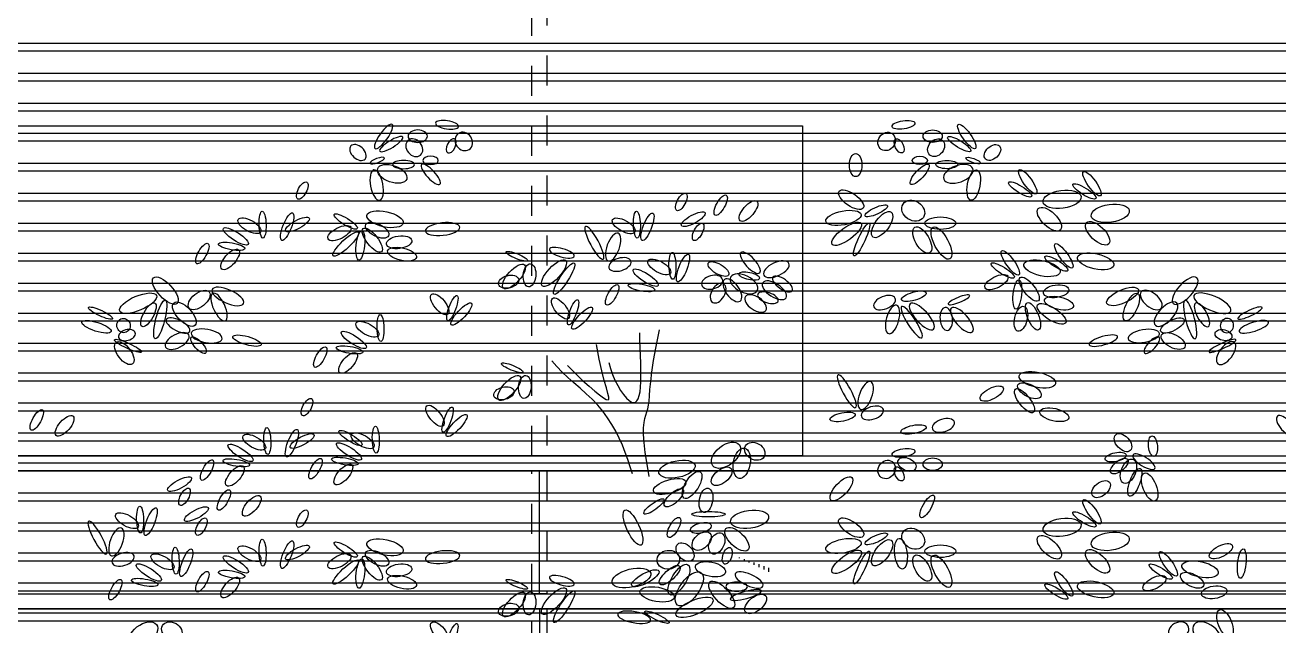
# Model space of a CAD drawing. Header units: millimetres. Extents: x 2056 to 4470, y 1400 to 3101.
# Drawn here: x 2090.601 to 2094.779, y 1446.76 to 1448.763 of the extents above; entities that cross this region are included whole.
import ezdxf

# ---------------------------------------------------------------- set-up
doc = ezdxf.new("R2010")
doc.units = ezdxf.units.MM
doc.linetypes.add('DOT', pattern=[0.25, 0, -0.25])
for name, color, linetype in [('A-251', 251, 'Continuous'), ('A-252', 252, 'Continuous'), ('A-253', 253, 'Continuous'), ('A-ANNO-GLAZ', 124, 'Continuous'), ('A-GLAZ', 5, 'Continuous'), ('A-LDSP-TREE', 74, 'Continuous')]:
    doc.layers.add(name, color=color, linetype=linetype)

# ---------------------------------------------------------------- blocks, each defined once
blk = doc.blocks.new('E4', base_point=(655.182746, 222.149869))
blk.add_circle((656.700527, 222.149869), 1.51778)
blk = doc.blocks.new('TROPI')
for p, q in [((0.6952, 9.5133), (0.6952, 9.5157)), ((0.7186, 9.5023), (0.7186, 9.5076)), ((0.7421, 9.4913), (0.7421, 9.4995)), ((0.7655, 9.4803), (0.7655, 9.4914)), ((0.7889, 9.4693), (0.7889, 9.4833)), ((0.8124, 9.4583), (0.8124, 9.4752)), ((0.8358, 9.4473), (0.8358, 9.4672))]:
    blk.add_line(p, q)
for points in [[(0.0733, 10.4438), (0.0809, 10.4154), (0.0909, 10.3873), (0.1027, 10.3602), (0.1157, 10.3348), (0.1294, 10.3118), (0.1434, 10.2917), (0.157, 10.2753), (0.1697, 10.2632), (0.1811, 10.2559), (0.1911, 10.2534), (0.1998, 10.2554), (0.2072, 10.2618), (0.2133, 10.2723), (0.2182, 10.2868), (0.2219, 10.3049), (0.2244, 10.3267), (0.2258, 10.3517), (0.2263, 10.3796), (0.2261, 10.41), (0.2253, 10.4426), (0.2242, 10.4768), (0.2229, 10.5124), (0.2217, 10.5489), (0.2207, 10.5859)], [(0.2656, 9.9014), (0.2552, 9.9603), (0.247, 10.0153), (0.2414, 10.0635), (0.2389, 10.1026), (0.239, 10.1337), (0.2412, 10.1582), (0.2448, 10.178), (0.2494, 10.1945), (0.2542, 10.2094), (0.2588, 10.2244), (0.2625, 10.2411), (0.265, 10.261), (0.267, 10.2855), (0.2692, 10.3158), (0.2726, 10.3533), (0.278, 10.3991), (0.2864, 10.4546), (0.2985, 10.521), (0.3153, 10.5996)], [(-0.1226, 10.4301), (-0.0854, 10.3925), (-0.0513, 10.3596), (-0.0207, 10.3314), (0.0061, 10.3081), (0.0289, 10.2899), (0.0474, 10.2768), (0.0613, 10.2691), (0.0703, 10.2668), (0.0742, 10.2702), (0.0736, 10.2802), (0.0692, 10.2977), (0.0617, 10.3236), (0.0518, 10.3588), (0.0401, 10.4043), (0.0274, 10.4611), (0.0143, 10.5301)], [(0.186, 9.9137), (0.1756, 9.9481), (0.1642, 9.9821), (0.1517, 10.0161), (0.1379, 10.0502), (0.1227, 10.084), (0.106, 10.1174), (0.0875, 10.15), (0.0672, 10.1818), (0.0448, 10.2124), (0.0204, 10.2416), (-0.0063, 10.2694), (-0.0345, 10.2959), (-0.0635, 10.3217), (-0.0928, 10.3471), (-0.1215, 10.3726), (-0.1489, 10.3985), (-0.1745, 10.4252), (-0.1973, 10.4533)]]:
    blk.add_lwpolyline(points)
at = {"zscale": 0.01988043750000001}
for p, xscale, yscale, rotation in [((-1.0393, 11.4642), -0.04626700661756251, 0.0130519644688125, 234.5743510000019), ((-0.6426, 11.5682), -0.03620895651450001, 0.01305196446881251, 351.2181460000019), ((1.4216, 11.5682), 0.03620895651450001, 0.01305196446881251, 8.781853999998079), ((1.8182, 11.4642), 0.04626700661756251, 0.0130519644688125, 125.4256489999981), ((-1.0171, 11.4511), -0.04224378260025002, 0.0108766469975625, 211.7133950000019), ((-0.882, 11.5029), -0.03017413042875001, 0.02392861146637501, 129.769402000002), ((-0.882, 11.5225), -0.03017413042875001, 0.01957795664343751, 180.0000000000019), ((-0.6426, 11.5355), -0.03017413042875001, 0.0261039488180625, 123.8077640000019), ((1.4216, 11.5355), 0.03017413042875001, 0.02610394881806251, 236.1922359999981), ((1.6609, 11.5225), 0.03017413042875001, 0.01957795664343751, 179.999999999998), ((1.6609, 11.5029), 0.03017413042875, 0.02392861146637501, 230.230597999998), ((1.7961, 11.4511), 0.04224378260025002, 0.01087664699756251, 148.2866049999981), ((-1.0872, 11.4137), -0.03017413042875, 0.01957795664343751, 317.172459000002), ((-0.6607, 11.5094), -0.02413930434300001, 0.01305196446881251, 63.91514600000195), ((1.4397, 11.5094), 0.02413930434300001, 0.01305196446881251, 296.0848539999981), ((1.8661, 11.4137), 0.03017413042875, 0.01957795664343751, 42.82754099999804), ((-1.063, 11.3942), -0.024139304343, 0.006525992174625002, 199.8223290000018), ((-1.0268, 11.368), 0.04827862856643752, 0.02610394881806251, 340.177671000002), ((-0.8518, 11.3876), -0.03419735444606251, 0.01305196446881251, 1.901316331314217e-12), ((-0.8176, 11.3876), -0.04224378260025002, 0.0130519644688125, 132.760736000002), ((-0.8116, 11.4072), -0.02413930434300001, 0.01305196446881251, 180.0000000000019), ((1.2486, 11.4398), 0.03620895651450002, 0.01957795664343751, 270), ((1.5966, 11.3876), 0.04224378260025, 0.0130519644688125, 227.2392639999981), ((1.5905, 11.4072), 0.02413930434300001, 0.01305196446881251, 179.999999999998), ((1.6308, 11.3876), 0.03419735444606251, 0.01305196446881251, 359.9999999999981), ((1.8058, 11.368), -0.04827862856643751, 0.02610394881806251, 19.82232899999808), ((1.842, 11.3942), 0.024139304343, 0.006525992174625002, 160.1776709999981), ((-1.0449, 11.3615), -0.04827862856643751, 0.01957795664343752, 100.4783160000019), ((1.8239, 11.3615), 0.04827862856643751, 0.01957795664343751, 259.5216839999981), ((2.1082, 11.2486), 0.04626700661756251, 0.0130519644688125, 125.4256489999981), ((2.4142, 11.2391), 0.04626700661756251, 0.0130519644688125, 125.4256489999981), ((-1.3645, 11.3038), 0.03017413042875001, 0.01305196446881251, 242.1470529999981), ((1.2848, 11.1799), 0.04626700661756251, 0.01957795664343752, 145.193839999998), ((2.086, 11.2356), 0.04224378260025002, 0.01087664699756251, 148.2866049999981), ((2.3921, 11.226), 0.04224378260025002, 0.01087664699756251, 148.2866049999981), ((0.4398, 11.2495), 0.03017413042875001, 0.01305196446881251, 242.1470529999981), ((0.6326, 11.2419), 0.03620895651450001, 0.0130519644688125, 240.976609999998), ((0.7782, 11.2123), 0.04023218053181252, 0.01740261929175001, 229.1334349187653), ((1.4739, 11.1995), 0.038220578463375, 0.030454603641, 326.794293999998), ((2.1404, 11.2091), 0.06034828073793752, 0.02827926628931251, 8.028634999998038), ((-1.5729, 11.0375), 0.04224378260025002, 0.01087664699756251, 91.61601113788166), ((-1.4833, 11.0262), 0.04626700661756251, 0.0130519644688125, 68.75505513788173), ((-1.1244, 11.0825), 0.04224378260025002, 0.01087664699756251, 148.2866049999981), ((-1.0781, 11.1455), 0.05833665878906252, 0.02392861146637501, 347.7961789999981), ((0.2088, 11.0367), 0.04224378260025002, 0.01087664699756251, 91.61601113788166), ((0.2318, 11.0253), 0.04626700661756251, 0.0130519644688125, 68.75505513788173), ((0.5315, 11.1574), 0.04224378260025002, 0.01305196446881251, 208.399807999998), ((1.2747, 11.1494), 0.05632505672062503, 0.02175329399512502, 190.9295669999981), ((1.3994, 11.1908), 0.038220578463375, 0.01087664699756251, 204.2552819999964), ((1.4175, 11.1603), 0.04827862856643751, 0.02175329399512501, 233.792727999998), ((2.1178, 11.1778), 0.04827862856643751, 0.02262342098362501, 316.213825999998), ((2.3699, 11.1422), 0.06034828073793752, 0.02827926628931251, 8.028634999998038), ((-1.5841, 11.0663), 0.04023218053181252, 0.01740261929175001, 150.6767441378817), ((-1.3529, 11.1324), 0.04224378260025002, 0.01305196446881251, 208.399807999998), ((-1.1546, 11.089), 0.04023218053181251, 0.01740261929175, 207.3473379999981), ((-1.0841, 11.102), 0.04023218053181252, 0.01957795664343752, 333.4761320000096), ((-0.6362, 11.0891), -0.05431345465218752, 0.01957795664343751, 6.309894999998103), ((0.1977, 11.0655), 0.04023218053181252, 0.01740261929175001, 150.6767441378817), ((0.5199, 11.1071), 0.03017413042875001, 0.01305196446881251, 242.1470529999981), ((1.2747, 11.1081), 0.05632505672062502, 0.01957795664343752, 216.271166999998), ((1.3129, 11.1081), 0.05632505672062502, 0.01087664699756251, 245.185640999998), ((1.5302, 11.0885), 0.04626700661756252, 0.02175329399512501, 300.0262489999981), ((1.5785, 11.1081), 0.04827862856643751, 0.01957795664343751, 359.9999999999981), ((1.6167, 11.0885), 0.05632505672062502, 0.02175329399512501, 298.031950999998), ((2.3474, 11.1109), 0.04827862856643751, 0.02262342098362501, 316.213825999998), ((-1.6432, 11.0073), 0.04626700661756251, 0.01305196446881251, 147.2117459187653), ((-1.1183, 11.0651), 0.05431345465218752, 0.0130519644688125, 222.827540999998), ((-1.1023, 11.0716), 0.04626700661756251, 0.01305196446881251, 264.1335219999981), ((-1.0962, 11.0825), 0.04626700661756251, 0.01740261929175, 308.1683149999981), ((-0.9856, 11.0085), 0.04023218053181251, 0.01957795664343751, 8.204645999998085), ((0.0465, 10.9367), -0.05833665878906251, 0.0130519644688125, 298.3434654556696), ((0.07, 10.9283), -0.04626700661756253, 0.01957795664343752, 250.0359484556697), ((-1.835, 11.0114), 0.03620895651450001, 0.0130519644688125, 240.976609999998), ((-1.6893, 10.9818), 0.04023218053181252, 0.01740261929175001, 229.1334349187653), ((-1.6589, 10.9869), 0.04224378260025002, 0.0108766469975625, 170.0727019187653), ((-0.9795, 10.9759), 0.0462670066175625, 0.01957795664343751, 347.246730999998), ((-0.0914, 10.9508), -0.04023218053181252, 0.01305196446881251, 344.2461859999981), ((0.7918, 10.8716), -0.04345076372175002, 0.01566236531475, 312.760735999998), ((2.0254, 10.8621), 0.04626700661756251, 0.0130519644688125, 125.4256489999981), ((2.2803, 10.895), 0.04626700661756251, 0.0130519644688125, 125.4256489999981), ((-0.328, 10.9104), 0.04948558980750001, 0.01957795664343751, 228.206041999998), ((-0.3135, 10.9299), 0.03620895651450002, 0.007831182657375, 157.9264499999983), ((-0.1316, 10.9312), 0.0543134546521875, 0.01957795664343751, 227.2392639999981), ((-0.0914, 10.9182), 0.05833665878906252, 0.0130519644688125, 237.1976369999981), ((0.0735, 10.8953), -0.03620895651450001, 0.01957795664343751, 197.0074304556697), ((0.3669, 10.8696), 0.04023218053181252, 0.01740261929175001, 150.6767441378817), ((0.378, 10.8408), 0.04224378260025002, 0.01087664699756251, 91.61601113788166), ((0.4011, 10.8295), 0.04626700661756251, 0.0130519644688125, 68.75505513788173), ((0.6438, 10.8612), 0.03701361722231251, 0.01566236531475, 149.4658719999981), ((0.8111, 10.8612), -0.04345076372175002, 0.02088314712618751, 204.8654449999923), ((2.0033, 10.8491), 0.04224378260025002, 0.01087664699756251, 148.2866049999981), ((2.0495, 10.9121), 0.05833665878906252, 0.02392861146637501, 347.7961789999981), ((2.2582, 10.882), 0.04224378260025002, 0.01087664699756251, 148.2866049999981), ((2.3045, 10.9451), 0.05833665878906252, 0.02392861146637501, 347.7961789999981), ((-2.0943, 10.8478), 0.05471577506587501, 0.02262342098362501, 312.760735999998), ((-0.3557, 10.8413), 0.03258807279131251, 0.01957795664343751, 194.0120239999981), ((-0.299, 10.9143), 0.03620895651450001, 0.01957795664343752, 264.716666999998), ((0.3078, 10.8106), 0.04626700661756251, 0.01305196446881251, 147.2117459187653), ((0.6148, 10.8403), -0.03379503403237502, 0.02088314712618751, 15.12809499999808), ((0.6534, 10.8507), -0.04666932703125001, 0.02610394881806251, 153.4761320000212), ((0.7918, 10.8455), -0.03379503403237501, 0.0104415835033125, 347.7961789999981), ((0.8546, 10.8507), -0.03701361722231251, 0.01566236531475, 144.806496999998), ((1.9731, 10.8556), 0.04023218053181251, 0.01740261929175, 207.3473379999981), ((2.0314, 10.8491), 0.04626700661756251, 0.01740261929175, 308.1683149999981), ((2.8733, 10.8478), -0.05471577506587501, 0.02262342098362501, 47.23926400000198), ((-1.829, 10.7812), 0.04055404481493752, 0.02192730746456251, 219.0434519999981), ((-1.8154, 10.7922), -0.05407204649962506, 0.02070913365675002, 156.1360859999993), ((0.116, 10.8147), 0.03620895651450001, 0.0130519644688125, 240.976609999998), ((0.2921, 10.7902), 0.04224378260025002, 0.0108766469975625, 170.0727019187653), ((0.6196, 10.8194), -0.03379503403237501, 0.02088314712618751, 59.71314499999816), ((0.6245, 10.8403), -0.04184146218656251, 0.02088314712618751, 125.725225999998), ((0.8063, 10.8246), -0.04345076372175002, 0.02088314712618751, 147.0231869999981), ((2.0254, 10.8382), 0.04626700661756251, 0.01305196446881251, 264.1335219999981), ((2.1421, 10.7751), 0.04023218053181251, 0.01957795664343751, 8.204645999998085), ((2.5944, 10.7922), 0.05407204649962505, 0.02070913365675002, 203.8639139999995), ((2.6079, 10.7812), -0.04055404481493752, 0.02192730746456251, 140.9565480000019), ((-2.0798, 10.7643), 0.06276220322006253, 0.02262342098362501, 203.1479289999974), ((-2.038, 10.7417), 0.06276220322006253, 0.01392211133775, 255.4213519999981), ((-1.9978, 10.7277), 0.04827862856643751, 0.02262342098362501, 313.698259999998), ((-1.8121, 10.7739), -0.04731305559750001, 0.01827276616068751, 114.8143589999981), ((-0.6932, 10.6742), 0.04023218053181252, 0.01740261929175001, 128.8906472191145), ((-0.6936, 10.6433), 0.04224378260025002, 0.01087664699756251, 69.8299142191145), ((-0.1185, 10.6544), 0.04023218053181252, 0.01740261929175001, 128.8906472191145), ((-0.1189, 10.6235), 0.04224378260025002, 0.01087664699756251, 69.8299142191145), ((0.7242, 10.7585), -0.03862289887706249, 0.02088314712618751, 145.9465339999981), ((0.7822, 10.7689), -0.03379503403237501, 0.01566236531475, 162.026097999998), ((1.4372, 10.75), -0.03620895651450002, 0.01957795664343751, 21.46632799999785), ((1.4673, 10.7435), 0.04023218053181253, 0.01305196446881251, 15.75381399999804), ((1.6894, 10.7226), -0.03620895651450001, 0.007831182657374999, 202.0735499999976), ((2.1481, 10.7425), 0.0462670066175625, 0.01957795664343751, 347.246730999998), ((2.591, 10.7739), 0.04731305559750001, 0.01827276616068751, 245.1856410000019), ((2.7767, 10.7277), -0.04827862856643752, 0.02262342098362501, 46.301740000002), ((2.8169, 10.7417), -0.06276220322006253, 0.01392211133775, 104.578648000002), ((2.8588, 10.7643), -0.06276220322006253, 0.022623420983625, 156.8520710000032), ((-2.289, 10.6529), 0.0418414621865625, 0.008701309645875, 154.8921570000015), ((-2.0879, 10.7277), 0.0418414621865625, 0.01566236531475, 241.3462139999981), ((-0.6764, 10.6242), 0.04626700661756251, 0.01305196446881251, 46.96895821911455), ((-0.1016, 10.6044), 0.04626700661756251, 0.01305196446881251, 46.96895821911455), ((1.4432, 10.7174), -0.04626700661756253, 0.01957795664343752, 74.49484599999803), ((1.4673, 10.7109), -0.05833665878906252, 0.01305196446881251, 122.8023629999981), ((1.5076, 10.7239), -0.05431345465218753, 0.01957795664343752, 132.7607359999981), ((1.6749, 10.707), -0.03620895651450003, 0.01957795664343751, 95.28333299999812), ((1.7039, 10.703), -0.04948558980750004, 0.01957795664343752, 131.7939579999981), ((2.0495, 10.712), 0.04023218053181252, 0.01957795664343751, 256.4373239999981), ((2.0656, 10.7294), 0.04626700661756251, 0.01740261929175, 292.593763999998), ((2.1139, 10.7185), 0.05230183270331251, 0.01957795664343751, 327.875192999998), ((2.8668, 10.7277), -0.04184146218656252, 0.01566236531475, 118.6537860000019), ((3.068, 10.6529), -0.0418414621865625, 0.008701309645875, 205.1078429999949), ((-2.2955, 10.592), 0.04827862856643751, 0.01392211133775, 162.0260979999981), ((-2.2681, 10.6146), 0.02092074103350001, 0.02262342098362502, 10.60101199999804), ((-1.9218, 10.5923), -0.04119775350075001, 0.01670652565312501, 332.876836999998), ((-1.0228, 10.5731), 0.04023218053181252, 0.01740261929175001, 150.6767441378817), ((-1.0117, 10.5443), 0.04224378260025002, 0.01087664699756251, 91.61601113788166), ((2.7008, 10.5923), 0.04119775350075002, 0.01670652565312501, 27.12316300000196), ((3.0471, 10.6146), -0.02092074103350001, 0.02262342098362501, 349.3989880000019), ((3.0744, 10.592), -0.04827862856643749, 0.01392211133775, 197.9739020000019), ((-2.2604, 10.5642), -0.02703602324981252, 0.01670652565312501, 195.1280949999981), ((-1.9257, 10.5756), -0.04119775350075003, 0.02088314712618751, 27.34733799999807), ((-1.9141, 10.5645), 0.03347316974925003, 0.01252988429962501, 312.760735999998), ((-1.9141, 10.584), -0.04892233725224998, 0.0208831471261875, 169.7831949999981), ((-1.7166, 10.5679), 0.04626700661756251, 0.01305196446881251, 344.0639381608799), ((-1.0819, 10.514), 0.04626700661756251, 0.01305196446881251, 147.2117459187653), ((2.4955, 10.5679), -0.04626700661756253, 0.01305196446881251, 15.93606183912011), ((2.693, 10.584), 0.04892233725225001, 0.02088314712618752, 190.2168050000019), ((2.693, 10.5645), -0.03347316974925002, 0.01252988429962501, 47.239264000002), ((2.7046, 10.5756), 0.04119775350075002, 0.02088314712618751, 332.652662000002), ((3.0393, 10.5642), 0.02703602324981252, 0.01670652565312502, 164.8719050000019), ((-2.272, 10.5405), 0.04248519075281251, 0.02088314712618751, 307.111289999998), ((-2.2797, 10.553), 0.04634748262856252, 0.008353262826562504, 335.51923), ((-1.2737, 10.5182), 0.03620895651450001, 0.0130519644688125, 240.976609999998), ((-1.1281, 10.4886), 0.04023218053181252, 0.01740261929175001, 229.1334349187653), ((-1.0976, 10.4937), 0.04224378260025002, 0.0108766469975625, 170.0727019187653), ((3.0587, 10.553), -0.04634748262856251, 0.008353262826562503, 24.48076999999792), ((3.0509, 10.5405), -0.04248519075281252, 0.02088314712618751, 52.88871000000199), ((-0.3359, 10.3987), 0.03620895651450002, 0.007831182657375, 157.9264499999983), ((-0.3504, 10.3791), 0.04948558980750001, 0.01957795664343751, 228.206041999998), ((1.2485, 10.2297), -0.05833665878906251, 0.0130519644688125, 298.3434654556696), ((2.0271, 10.3809), 0.05833665878906252, 0.02392861146637501, 347.7961789999981), ((-0.3782, 10.31), 0.03258807279131251, 0.01957795664343751, 194.0120239999981), ((-0.3214, 10.383), 0.03620895651450001, 0.01957795664343752, 264.716666999998), ((1.2721, 10.2213), -0.04626700661756253, 0.01957795664343752, 250.0359484556697), ((1.9507, 10.3243), 0.04023218053181251, 0.01740261929175, 207.3473379999981), ((2.009, 10.3178), 0.04626700661756251, 0.01740261929175, 308.1683149999981), ((2.0211, 10.3374), 0.04023218053181252, 0.01957795664343752, 333.4761320000096), ((-1.342, 10.2725), 0.03017413042875001, 0.01305196446881251, 242.1470529999981), ((-2.6231, 10.219), 0.03620895651450001, 0.0130519644688125, 240.976609999998), ((-0.7157, 10.1429), 0.04023218053181252, 0.01740261929175001, 128.8906472191145), ((-0.716, 10.112), 0.04224378260025002, 0.01087664699756251, 69.8299142191145), ((-0.6988, 10.093), 0.04626700661756251, 0.01305196446881251, 46.96895821911455), ((1.246, 10.1972), 0.04023218053181253, 0.01305196446881251, 191.2949164556696), ((1.2756, 10.1883), -0.03620895651450001, 0.01957795664343751, 197.0074304556697), ((2.1257, 10.2112), 0.0462670066175625, 0.01957795664343751, 347.246730999998), ((-2.4774, 10.1893), 0.04023218053181252, 0.01740261929175001, 229.1334349187653), ((1.5839, 10.1376), 0.04023218053181253, 0.01305196446881251, 191.2949164556696), ((1.6135, 10.1287), -0.03620895651450001, 0.01957795664343751, 197.0074304556697), ((3.2563, 10.1893), -0.04023218053181252, 0.01740261929175, 130.8665650812347), ((-1.5616, 10.0351), 0.04023218053181252, 0.01740261929175001, 150.6767441378817), ((-1.5505, 10.0063), 0.04224378260025002, 0.01087664699756251, 91.61601113788166), ((-1.4609, 9.995), 0.04626700661756251, 0.0130519644688125, 68.75505513788173), ((-1.3305, 10.1012), 0.04224378260025002, 0.01305196446881251, 208.399807999998), ((-1.1019, 10.0512), 0.04224378260025002, 0.01087664699756251, 148.2866049999981), ((-1.0453, 10.0419), 0.04023218053181252, 0.01740261929175001, 150.6767441378817), ((-1.0341, 10.0131), 0.04224378260025002, 0.01087664699756251, 91.61601113788166), ((0.6947, 10.0525), 0.05310647353068751, 0.0313247306295, 218.1837589999981), ((2.556, 10.0252), 0.03379503403237501, 0.02088314712618751, 132.7607359999981), ((2.6687, 9.9973), 0.03218575237762501, 0.01392211133775, 95.70898699999802), ((-1.6207, 9.976), 0.04626700661756251, 0.01305196446881251, 147.2117459187653), ((-1.1044, 9.9828), 0.04626700661756251, 0.01305196446881251, 147.2117459187653), ((0.7189, 10.0369), 0.04827862856643751, 0.02610394881806251, 260.163373999998), ((0.7237, 10.0473), 0.03379503403237501, 0.02610394881806251, 330.026235999998), ((1.4216, 10.0057), 0.03620895651450001, 0.01305196446881251, 8.781853999998079), ((-1.8125, 9.9802), 0.03620895651450001, 0.0130519644688125, 240.976609999998), ((-1.6364, 9.9557), 0.04224378260025002, 0.0108766469975625, 170.0727019187653), ((-1.2962, 9.987), 0.03620895651450001, 0.0130519644688125, 240.976609999998), ((-1.1505, 9.9573), 0.04023218053181252, 0.01740261929175001, 229.1334349187653), ((-1.1201, 9.9625), 0.04224378260025002, 0.0108766469975625, 170.0727019187653), ((0.4839, 9.9551), 0.05793433837537502, 0.0261039488180625, 192.2038209999981), ((1.4216, 9.973), 0.03017413042875001, 0.02610394881806251, 236.1922359999981), ((1.4517, 9.9796), 0.03017413042875001, 0.01957795664343752, 333.8240520000067), ((1.6609, 9.96), 0.03017413042875001, 0.01957795664343751, 179.999999999998), ((2.5367, 10.0043), 0.03379503403237501, 0.01392211133775, 191.6389209999981), ((2.5432, 9.9834), 0.033795034032375, 0.01566236531475, 219.3254589999981), ((2.5689, 9.9834), 0.04023218053181252, 0.02262342098362501, 249.0606389999981), ((2.5689, 10.0043), -0.0402321805318125, 0.01392211133775, 148.2866049999981), ((-1.9136, 9.8956), 0.04224378260025002, 0.01305196446881251, 208.399807999998), ((-1.6669, 9.9505), 0.04023218053181252, 0.01740261929175001, 229.1334349187653), ((0.5081, 9.9238), 0.04827862856643751, 0.02088314712618751, 238.346497999998), ((0.6561, 9.9394), 0.03862289887706252, 0.02088314712618751, 219.0434519999981), ((1.2305, 9.8969), 0.0482786285664375, 0.01957795664343751, 227.2392639999981), ((1.4397, 9.9469), 0.02413930434300001, 0.01305196446881251, 296.0848539999981), ((2.6027, 9.9399), 0.04666932703125001, 0.01566236531475, 249.0606389999981), ((2.622, 9.9173), 0.04666932703125002, 0.02088314712618751, 291.619229999998), ((-1.9252, 9.8453), 0.03017413042875001, 0.01305196446881251, 242.1470529999981), ((0.4405, 9.8768), 0.0531064735306875, 0.02088314712618751, 196.4320429999981), ((0.426, 9.8402), 0.03862289887706251, 0.01566236531475, 222.827540999998), ((0.5467, 9.8455), 0.03862289887706251, 0.02088314712618751, 259.5216839999981), ((2.4563, 9.8738), 0.03379503403237501, 0.02088314712618751, 219.4855929999981), ((-1.7324, 9.8378), 0.03620895651450001, 0.0130519644688125, 240.976609999998), ((-1.5867, 9.8081), 0.04023218053181252, 0.01740261929175001, 229.1334349187653), ((0.3359, 9.7932), 0.03862289887706252, 0.0104415835033125, 215.7887719999981), ((1.6187, 9.8121), 0.04023218053181252, 0.0130519644688125, 240.5284399999981), ((2.4142, 9.6766), 0.04626700661756251, 0.0130519644688125, 125.4256489999981), ((-2.1673, 9.6613), 0.04023218053181252, 0.01740261929175001, 150.6767441378817), ((-2.1562, 9.6325), 0.04224378260025002, 0.01087664699756251, 91.61601113788166), ((-2.1331, 9.6212), 0.04626700661756251, 0.0130519644688125, 68.75505513788173), ((-1.8335, 9.7532), 0.04224378260025002, 0.01305196446881251, 208.399807999998), ((-1.3645, 9.7413), 0.03017413042875001, 0.01305196446881251, 242.1470529999981), ((0.15, 9.7415), 0.06034828073793751, 0.01957795664343752, 294.814358999998), ((0.6267, 9.7219), 0.0523018327033125, 0.008701309645875002, 179.999999999998), ((0.6529, 9.6849), 0.06034828073793752, 0.02827926628931251, 8.028634999998038), ((2.3921, 9.6635), 0.04224378260025002, 0.01087664699756251, 148.2866049999981), ((-2.3185, 9.5325), -0.05833665878906251, 0.0130519644688125, 298.3434654556696), ((-1.845, 9.7029), 0.03017413042875001, 0.01305196446881251, 242.1470529999981), ((0.4099, 9.7058), 0.035404315687125, 0.01392211133775, 240.976609999998), ((0.5611, 9.6693), 0.033795034032375, 0.01566236531475, 194.438522999998), ((0.6303, 9.6536), 0.04827862856643751, 0.02262342098362501, 316.213825999998), ((1.2848, 9.6174), 0.04626700661756251, 0.01957795664343752, 145.193839999998), ((1.4739, 9.637), 0.038220578463375, 0.030454603641, 326.794293999998), ((2.1404, 9.6466), 0.06034828073793752, 0.02827926628931251, 8.028634999998038), ((-2.2949, 9.5241), -0.04626700661756253, 0.01957795664343752, 250.0359484556697), ((-1.0781, 9.583), 0.05833665878906252, 0.02392861146637501, 347.7961789999981), ((0.5547, 9.631), 0.03540431568712501, 0.02262342098362501, 223.1433109999981), ((0.611, 9.631), 0.03540431568712502, 0.02262342098362501, 243.9151459999981), ((1.2747, 9.5869), 0.05632505672062503, 0.02175329399512502, 190.9295669999981), ((1.3994, 9.6283), 0.038220578463375, 0.01087664699756251, 204.2552819999964), ((1.4175, 9.5978), 0.04827862856643751, 0.02175329399512501, 233.792727999998), ((2.1178, 9.6153), 0.04827862856643751, 0.02262342098362501, 316.213825999998), ((2.3699, 9.5797), 0.06034828073793752, 0.02827926628931251, 8.028634999998038), ((-2.2914, 9.4911), -0.03620895651450001, 0.01957795664343751, 197.0074304556697), ((-1.9869, 9.4367), 0.04224378260025002, 0.01087664699756251, 91.61601113788166), ((-1.9639, 9.4253), 0.04626700661756251, 0.0130519644688125, 68.75505513788173), ((-1.5841, 9.5038), 0.04023218053181252, 0.01740261929175001, 150.6767441378817), ((-1.5729, 9.475), 0.04224378260025002, 0.01087664699756251, 91.61601113788166), ((-1.4833, 9.4637), 0.04626700661756251, 0.0130519644688125, 68.75505513788173), ((-1.3529, 9.5699), 0.04224378260025002, 0.01305196446881251, 208.399807999998), ((-1.1244, 9.52), 0.04224378260025002, 0.01087664699756251, 148.2866049999981), ((-1.0841, 9.5395), 0.04023218053181252, 0.01957795664343752, 333.4761320000096), ((-0.6362, 9.5266), -0.05431345465218752, 0.01957795664343751, 6.309894999998103), ((0.4099, 9.5109), 0.03540431568712501, 0.02958447665250001, 186.3288949999981), ((0.471, 9.504), 0.03379503403237501, 0.02262342098362501, 132.7607359999981), ((0.6513, 9.5631), 0.0273578875329375, 0.01392211133775, 250.5935989999981), ((1.2747, 9.5456), 0.05632505672062502, 0.01957795664343752, 216.271166999998), ((1.3129, 9.5456), 0.05632505672062502, 0.01087664699756251, 245.185640999998), ((1.4558, 9.6065), 0.04827862856643753, 0.01957795664343752, 276.3955569999981), ((1.5785, 9.5456), 0.04827862856643751, 0.01957795664343751, 359.9999999999981), ((2.3474, 9.5484), 0.04827862856643751, 0.02262342098362501, 316.213825999998), ((2.7777, 9.4281), 0.04626700661756251, 0.0130519644688125, 125.4256489999981), ((3.0414, 9.5739), 0.04023218053181251, 0.01740261929175, 207.3473379999981), ((3.0937, 9.5565), 0.04626700661756251, 0.01305196446881251, 264.1335219999981), ((-2.0572, 9.4064), 0.04626700661756251, 0.01305196446881251, 147.2117459187653), ((-1.9981, 9.4655), 0.04023218053181252, 0.01740261929175001, 150.6767441378817), ((-1.6432, 9.4448), 0.04626700661756251, 0.01305196446881251, 147.2117459187653), ((-1.1546, 9.5265), 0.04023218053181251, 0.01740261929175, 207.3473379999981), ((-1.1183, 9.5026), 0.05431345465218752, 0.0130519644688125, 222.827540999998), ((-1.1023, 9.5091), 0.04626700661756251, 0.01305196446881251, 264.1335219999981), ((-1.0962, 9.52), 0.04626700661756251, 0.01740261929175, 308.1683149999981), ((-0.9856, 9.446), 0.04023218053181251, 0.01957795664343751, 8.204645999998085), ((0.4099, 9.4744), 0.04184146218656251, 0.01566236531475, 222.459137999998), ((0.4501, 9.4813), 0.05471577506587501, 0.02262342098362501, 238.8413139999981), ((0.4855, 9.4744), 0.04827862856643751, 0.02262342098362501, 348.4841919999981), ((1.5302, 9.526), 0.04626700661756252, 0.02175329399512501, 300.0262489999981), ((1.6167, 9.526), 0.05632505672062502, 0.02175329399512501, 298.031950999998), ((2.7555, 9.415), 0.04224378260025002, 0.01087664699756251, 148.2866049999981), ((2.8018, 9.4781), 0.05833665878906252, 0.02392861146637501, 347.7961789999981), ((-1.835, 9.4489), 0.03620895651450001, 0.0130519644688125, 240.976609999998), ((-1.6893, 9.4193), 0.04023218053181252, 0.01740261929175001, 229.1334349187653), ((-1.6589, 9.4244), 0.04224378260025002, 0.0108766469975625, 170.0727019187653), ((-0.9795, 9.4134), 0.0462670066175625, 0.01957795664343751, 347.246730999998), ((-0.0914, 9.3883), -0.04023218053181252, 0.01305196446881251, 344.2461859999981), ((0.2727, 9.4413), 0.06235988280637502, 0.02827926628931251, 194.0120239999981), ((0.3117, 9.4517), 0.04827862856643753, 0.01566236531475, 208.399807999998), ((0.5129, 9.443), 0.06276220322006253, 0.02958447665250001, 233.8684489999981), ((0.8065, 9.3792), -0.04731305559750001, 0.01827276616068751, 335.7447179999998), ((2.2803, 9.3325), 0.04626700661756251, 0.0130519644688125, 125.4256489999981), ((2.7254, 9.4216), 0.04023218053181251, 0.01740261929175, 207.3473379999981), ((2.7958, 9.4346), 0.04023218053181252, 0.01957795664343752, 333.4761320000096), ((-2.249, 9.4105), 0.03620895651450001, 0.0130519644688125, 240.976609999998), ((-2.0729, 9.386), 0.04224378260025002, 0.0108766469975625, 170.0727019187653), ((-0.3135, 9.3674), 0.03620895651450002, 0.007831182657375, 157.9264499999983), ((-0.1316, 9.3687), 0.0543134546521875, 0.01957795664343751, 227.2392639999981), ((0.2216, 9.3543), 0.054715775065875, 0.02262342098362501, 350.140791999998), ((0.5547, 9.3995), 0.05471577506587501, 0.02262342098362501, 312.760735999998), ((0.6303, 9.3769), -0.03379503403237501, 0.01392211133775, 179.999999999998), ((0.7998, 9.3573), -0.05069255104856252, 0.0109636636725, 15.12809499999808), ((2.2582, 9.3195), 0.04224378260025002, 0.01087664699756251, 148.2866049999981), ((2.3045, 9.3826), 0.05833665878906252, 0.02392861146637501, 347.7961789999981), ((2.8943, 9.3411), 0.04023218053181251, 0.01957795664343751, 8.204645999998085), ((-0.328, 9.3479), 0.04948558980750001, 0.01957795664343751, 228.206041999998), ((-0.299, 9.3518), 0.03620895651450001, 0.01957795664343752, 264.716666999998), ((-0.0914, 9.3557), 0.05833665878906252, 0.0130519644688125, 237.1976369999981), ((0.5692, 9.316), 0.06276220322006253, 0.02262342098362501, 203.1479289999974), ((0.8201, 9.333), 0.04055404481493752, 0.02192730746456251, 219.0434519999981), ((-0.3557, 9.2788), 0.03258807279131251, 0.01957795664343751, 194.0120239999981), ((0.1158, 9.2455), -0.05230183270331248, 0.01740261929175, 169.7831949999981), ((0.36, 9.2046), 0.0418414621865625, 0.008701309645875, 154.8921570000015), ((2.981, 9.2671), 0.04666932703125002, 0.02088314712618751, 291.619229999998), ((-2.0803, 9.1972), 0.05310647353068751, 0.0313247306295, 218.1837589999981), ((-2.0513, 9.192), 0.03379503403237501, 0.02610394881806251, 330.026235999998), ((-0.6932, 9.1117), 0.04023218053181252, 0.01740261929175001, 128.8906472191145), ((-0.6936, 9.0808), 0.04224378260025002, 0.01087664699756251, 69.8299142191145), ((2.8303, 9.192), -0.03379503403237501, 0.0261039488180625, 29.97376400000194), ((2.8593, 9.1972), -0.0531064735306875, 0.0313247306295, 141.8162410000019)]:
    blk.add_blockref('E4', p, dxfattribs=dict(at, xscale=xscale, yscale=yscale, rotation=rotation))
blk = doc.blocks.new('persiana prpal')
at = {"layer": 'A-253'}
for points in [[(-18.7194, -1.6), (-18.7194, -1.625), (0, -1.625), (0, -1.6)], [(-18.7194, -1.7), (-18.7194, -1.725), (0, -1.725), (0, -1.7)], [(-18.7194, -1.8), (-18.7194, -1.825), (0, -1.825), (0, -1.8)], [(-18.7194, -1.9), (-18.7194, -1.925), (0, -1.925), (0, -1.9)], [(-18.7194, -2), (-18.7194, -2.025), (0, -2.025), (0, -2)], [(-14.6953, -2.1), (-14.6953, -2.125), (0, -2.125), (0, -2.1)], [(-14.6953, -2.2), (-14.6953, -2.225), (0, -2.225), (0, -2.2)], [(-14.6953, -2.3), (-14.6953, -2.325), (0, -2.325), (0, -2.3)], [(-14.6953, -2.4), (-14.6953, -2.425), (0, -2.425), (0, -2.4)], [(-14.6953, -2.5), (-14.6953, -2.525), (0, -2.525), (0, -2.5)], [(-14.6953, -2.6), (-14.6953, -2.625), (0, -2.625), (0, -2.6)], [(-14.6953, -2.7), (-14.6953, -2.725), (0, -2.725), (0, -2.7)], [(-14.6953, -2.8), (-14.6953, -2.825), (0, -2.825), (0, -2.8)], [(-14.6953, -2.9), (-14.6953, -2.925), (0, -2.925), (0, -2.9)], [(-14.6953, -3), (-14.6953, -3.025), (0, -3.025), (0, -3)], [(-14.6953, -3.1), (-14.6953, -3.125), (0, -3.125), (0, -3.1)], [(-14.6953, -3.2), (-14.6953, -3.225), (0, -3.225), (0, -3.2)], [(-14.6953, -3.3), (-14.6953, -3.325), (0, -3.325), (0, -3.3)], [(-14.6953, -3.4), (-14.6953, -3.425), (0, -3.425), (0, -3.4)], [(-14.6953, -3.5), (-14.6953, -3.525), (0, -3.525), (0, -3.5)]]:
    blk.add_lwpolyline(points, close=True, dxfattribs=at)

msp = doc.modelspace()

# ---------------------------------------------------------------- linework, layer by layer
at = {"layer": 'A-251', "elevation": 0.2289}
msp.add_lwpolyline([(2090.1912, 1447.3272), (2090.1912, 1448.4272), (2093.1912, 1448.4272), (2093.1912, 1447.3272), (2090.1912, 1447.3272)], dxfattribs=at)
at = {"layer": 'A-252'}
msp.add_lwpolyline([(2087.3451, 1446.8172), (2101.9404, 1446.8172)], dxfattribs=at)
at = {"layer": 'A-ANNO-GLAZ', "linetype": 'DOT', "ltscale": 0.1, "elevation": 0.2289}
for points in [[(2092.3401, 1447.3272), (2092.2901, 1447.3272), (2092.2901, 1450.2622), (2092.3401, 1450.2622)], [(2092.2901, 1447.2772), (2092.3401, 1447.2772), (2092.3401, 1446.8672), (2092.2901, 1446.8672)], [(2092.3401, 1443.8772), (2092.2901, 1443.8772), (2092.2901, 1446.8172), (2092.3401, 1446.8172)]]:
    msp.add_lwpolyline(points, close=True, dxfattribs=at)
at = {"layer": 'A-GLAZ', "elevation": 0.2289}
for points in [[(2087.2951, 1447.2772), (2087.2951, 1447.3272), (2101.9904, 1447.3272), (2101.9904, 1447.2772), (2087.2951, 1447.2772)], [(2087.2951, 1446.8172), (2087.2951, 1446.8672), (2101.9904, 1446.8672), (2101.9904, 1446.8172), (2087.2951, 1446.8172)]]:
    msp.add_lwpolyline(points, dxfattribs=at)
at = {"layer": 'A-GLAZ'}
for points in [[(2087.3451, 1447.3272), (2101.9404, 1447.3272)], [(2092.3151, 1446.8672), (2092.3151, 1447.2772)], [(2092.3151, 1446.8672), (2092.3151, 1447.2772)], [(2092.3151, 1446.8172), (2092.3151, 1443.8772)]]:
    msp.add_lwpolyline(points, dxfattribs=at)

# ---------------------------------------------------------------- block references
msp.add_blockref('persiana prpal', (2101.9904, 1450.3023))
at = {"layer": 'A-LDSP-TREE', "ltscale": 35, "xscale": 0.6999999999534339, "yscale": 0.6999999999534339, "zscale": 0.7}
msp.add_blockref('TROPI', (2092.4948, 1440.3272), dxfattribs=at)

doc.saveas('drawing.dxf')
